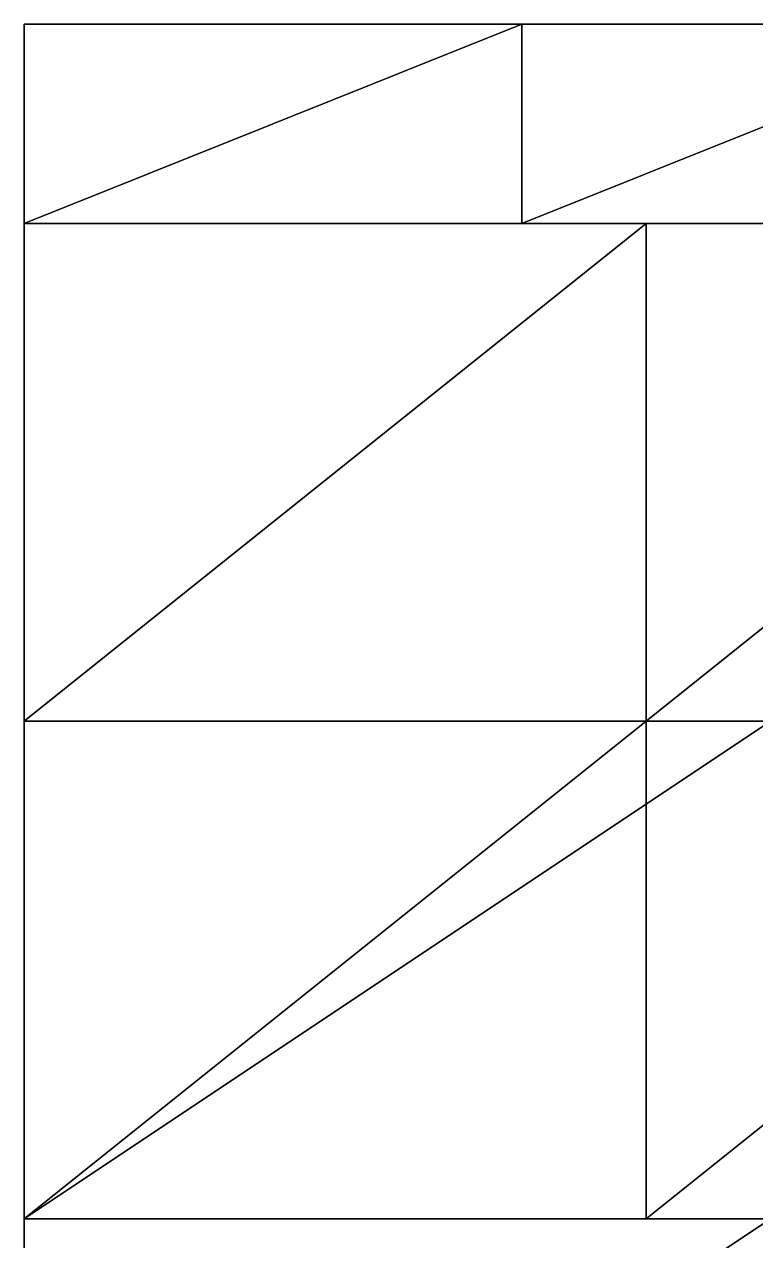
# Model space of a CAD drawing. Header units: metres. Extents: x -400 to 800, y -300 to 1460.
# Drawn here: x -400 to 188, y 482 to 1460 of the extents above; entities that cross this region are included whole.
import ezdxf

# ---------------------------------------------------------------- set-up
doc = ezdxf.new("R2010")
doc.units = ezdxf.units.M

msp = doc.modelspace()

# ---------------------------------------------------------------- linework, layer by layer
for p, q in [((0, 1460, -519.6152), (-400, 1460, -519.6152)), ((-400, 1460, -519.6152), (-400, 1300, -519.6152)), ((0, 1460, -199.6152), (-400, 1460, -199.6152)), ((-400, 1460, -199.6152), (-400, 1300, -199.6152)), ((-400, 1300, -199.6152), (-400, 1460, -199.6152)), ((-400, 1460, -199.6152), (-400, 1460, -519.6152)), ((-400, 1460, -519.6152), (-400, 1300, -519.6152)), ((-400, 1460, -519.6152), (0, 1460, -519.6152)), ((0, 1460, -199.6152), (-400, 1460, -199.6152)), ((-400, 1460, -199.6152), (-400, 1460, -519.6152)), ((0, 1460, -199.6152), (-400, 1460, -199.6152)), ((-400, 1460, -199.6152), (-400, 1300, -199.6152)), ((0, 1460, 120.3848), (-400, 1460, 120.3848)), ((-400, 1460, 120.3848), (-400, 1300, 120.3848)), ((-400, 1300, 120.3848), (-400, 1460, 120.3848)), ((-400, 1460, 120.3848), (-400, 1460, -199.6152)), ((-400, 1460, -199.6152), (-400, 1300, -199.6152)), ((-400, 1460, -199.6152), (0, 1460, -199.6152)), ((0, 1460, 120.3848), (-400, 1460, 120.3848)), ((-400, 1460, 120.3848), (-400, 1460, -199.6152)), ((0, 1300, -519.6152), (0, 1460, -519.6152)), ((0, 1300, -199.6152), (0, 1460, -199.6152)), ((0, 1300, -519.6152), (0, 1460, -519.6152)), ((0, 1460, -519.6152), (0, 1460, -199.6152)), ((0, 1460, -199.6152), (0, 1300, -199.6152)), ((0, 1460, -519.6152), (0, 1460, -199.6152)), ((400, 1460, -519.6152), (0, 1460, -519.6152)), ((0, 1460, -519.6152), (0, 1300, -519.6152)), ((400, 1460, -199.6152), (0, 1460, -199.6152)), ((0, 1460, -199.6152), (0, 1300, -199.6152)), ((0, 1300, -199.6152), (0, 1460, -199.6152)), ((0, 1460, -199.6152), (0, 1460, -519.6152)), ((0, 1460, -519.6152), (0, 1300, -519.6152)), ((0, 1460, -519.6152), (400, 1460, -519.6152)), ((400, 1460, -199.6152), (0, 1460, -199.6152)), ((0, 1460, -199.6152), (0, 1460, -519.6152)), ((0, 1300, -199.6152), (0, 1460, -199.6152)), ((0, 1300, 120.3848), (0, 1460, 120.3848)), ((0, 1300, -199.6152), (0, 1460, -199.6152)), ((0, 1460, -199.6152), (0, 1460, 120.3848)), ((0, 1460, 120.3848), (0, 1300, 120.3848)), ((0, 1460, -199.6152), (0, 1460, 120.3848)), ((400, 1460, -199.6152), (0, 1460, -199.6152)), ((0, 1460, -199.6152), (0, 1300, -199.6152)), ((400, 1460, 120.3848), (0, 1460, 120.3848)), ((0, 1460, 120.3848), (0, 1300, 120.3848)), ((0, 1300, 120.3848), (0, 1460, 120.3848)), ((0, 1460, 120.3848), (0, 1460, -199.6152)), ((0, 1460, -199.6152), (0, 1300, -199.6152)), ((0, 1460, -199.6152), (400, 1460, -199.6152)), ((400, 1460, 120.3848), (0, 1460, 120.3848)), ((0, 1460, 120.3848), (0, 1460, -199.6152)), ((100, 1300, -519.6152), (-400, 1300, -519.6152)), ((-400, 1300, -519.6152), (-400, 900, -519.6152)), ((100, 1300, -119.6152), (-400, 1300, -119.6152)), ((-400, 1300, -119.6152), (-400, 900, -119.6152)), ((-400, 900, -119.6152), (-400, 1300, -119.6152)), ((-400, 1300, -119.6152), (-400, 1300, -519.6152)), ((-400, 1300, -519.6152), (-400, 900, -519.6152)), ((-400, 1300, -519.6152), (100, 1300, -519.6152)), ((100, 1300, -119.6152), (-400, 1300, -119.6152)), ((-400, 1300, -119.6152), (-400, 1300, -519.6152)), ((100, 1300, -119.6152), (-400, 1300, -119.6152)), ((-400, 1300, -119.6152), (-400, 900, -119.6152)), ((100, 1300, 280.3848), (-400, 1300, 280.3848)), ((-400, 1300, 280.3848), (-400, 900, 280.3848)), ((-400, 900, 280.3848), (-400, 1300, 280.3848)), ((-400, 1300, 280.3848), (-400, 1300, -119.6152)), ((-400, 1300, -119.6152), (-400, 900, -119.6152)), ((-400, 1300, -119.6152), (100, 1300, -119.6152)), ((100, 1300, 280.3848), (-400, 1300, 280.3848)), ((-400, 1300, 280.3848), (-400, 1300, -119.6152)), ((-400, 1300, -519.6152), (0, 1300, -519.6152)), ((-400, 1300, -199.6152), (0, 1300, -199.6152)), ((-400, 1300, -519.6152), (-400, 1300, -199.6152)), ((-400, 1300, -519.6152), (0, 1300, -519.6152)), ((0, 1300, -199.6152), (-400, 1300, -199.6152)), ((-400, 1300, -199.6152), (-400, 1300, -519.6152)), ((-400, 1300, -199.6152), (0, 1300, -199.6152)), ((-400, 1300, 120.3848), (0, 1300, 120.3848)), ((-400, 1300, -199.6152), (-400, 1300, 120.3848)), ((-400, 1300, -199.6152), (0, 1300, -199.6152)), ((0, 1300, 120.3848), (-400, 1300, 120.3848)), ((-400, 1300, 120.3848), (-400, 1300, -199.6152)), ((0, 1300, -199.6152), (0, 1300, -519.6152)), ((0, 1300, -519.6152), (0, 1300, -199.6152)), ((0, 1300, -519.6152), (400, 1300, -519.6152)), ((0, 1300, -199.6152), (400, 1300, -199.6152)), ((0, 1300, -519.6152), (0, 1300, -199.6152)), ((0, 1300, -519.6152), (400, 1300, -519.6152)), ((400, 1300, -199.6152), (0, 1300, -199.6152)), ((0, 1300, -199.6152), (0, 1300, -519.6152)), ((0, 1300, 120.3848), (0, 1300, -199.6152)), ((0, 1300, -199.6152), (0, 1300, 120.3848)), ((0, 1300, -199.6152), (400, 1300, -199.6152)), ((0, 1300, 120.3848), (400, 1300, 120.3848)), ((0, 1300, -199.6152), (0, 1300, 120.3848)), ((0, 1300, -199.6152), (400, 1300, -199.6152)), ((400, 1300, 120.3848), (0, 1300, 120.3848)), ((0, 1300, 120.3848), (0, 1300, -199.6152)), ((100, 900, -519.6152), (100, 1300, -519.6152)), ((100, 900, -119.6152), (100, 1300, -119.6152)), ((100, 900, -519.6152), (100, 1300, -519.6152)), ((100, 1300, -519.6152), (100, 1300, -119.6152)), ((100, 1300, -119.6152), (100, 900, -119.6152)), ((100, 1300, -519.6152), (100, 1300, -119.6152)), ((600, 1300, -519.6152), (100, 1300, -519.6152)), ((100, 1300, -519.6152), (100, 900, -519.6152)), ((600, 1300, -119.6152), (100, 1300, -119.6152)), ((100, 1300, -119.6152), (100, 900, -119.6152)), ((100, 900, -119.6152), (100, 1300, -119.6152)), ((100, 1300, -119.6152), (100, 1300, -519.6152)), ((100, 1300, -519.6152), (100, 900, -519.6152)), ((100, 1300, -519.6152), (600, 1300, -519.6152)), ((600, 1300, -119.6152), (100, 1300, -119.6152)), ((100, 1300, -119.6152), (100, 1300, -519.6152)), ((600, 1300, -119.6152), (100, 1300, -119.6152)), ((100, 1300, -119.6152), (100, 900, -119.6152)), ((600, 1300, 280.3848), (100, 1300, 280.3848)), ((100, 1300, 280.3848), (100, 900, 280.3848)), ((100, 900, 280.3848), (100, 1300, 280.3848)), ((100, 1300, 280.3848), (100, 1300, -119.6152)), ((100, 1300, -119.6152), (100, 900, -119.6152)), ((100, 1300, -119.6152), (600, 1300, -119.6152)), ((600, 1300, 280.3848), (100, 1300, 280.3848)), ((100, 1300, 280.3848), (100, 1300, -119.6152)), ((100, 900, -119.6152), (100, 1300, -119.6152)), ((100, 900, 280.3848), (100, 1300, 280.3848)), ((100, 900, -119.6152), (100, 1300, -119.6152)), ((100, 1300, -119.6152), (100, 1300, 280.3848)), ((100, 1300, 280.3848), (100, 900, 280.3848)), ((100, 1300, -119.6152), (100, 1300, 280.3848)), ((200, 900, -519.6152), (-400, 900, -519.6152)), ((-400, 900, -519.6152), (-400, 500, -519.6152)), ((200, 900, -119.6152), (-400, 900, -119.6152)), ((-400, 900, -119.6152), (-400, 500, -119.6152)), ((-400, 500, -119.6152), (-400, 900, -119.6152)), ((-400, 900, -119.6152), (-400, 900, -519.6152)), ((-400, 900, -519.6152), (-400, 500, -519.6152)), ((-400, 900, -519.6152), (200, 900, -519.6152)), ((200, 900, -119.6152), (-400, 900, -119.6152)), ((-400, 900, -119.6152), (-400, 900, -519.6152)), ((100, 900, -119.6152), (-400, 900, -119.6152)), ((-400, 900, -119.6152), (-400, 500, -119.6152)), ((100, 900, 280.3848), (-400, 900, 280.3848)), ((-400, 900, 280.3848), (-400, 500, 280.3848)), ((-400, 500, 280.3848), (-400, 900, 280.3848)), ((-400, 900, 280.3848), (-400, 900, -119.6152)), ((-400, 900, -119.6152), (-400, 500, -119.6152)), ((-400, 900, -119.6152), (100, 900, -119.6152)), ((100, 900, 280.3848), (-400, 900, 280.3848)), ((-400, 900, 280.3848), (-400, 900, -119.6152)), ((-400, 900, -519.6152), (100, 900, -519.6152)), ((-400, 900, -119.6152), (100, 900, -119.6152)), ((-400, 900, -519.6152), (-400, 900, -119.6152)), ((-400, 900, -519.6152), (100, 900, -519.6152)), ((100, 900, -119.6152), (-400, 900, -119.6152)), ((-400, 900, -119.6152), (-400, 900, -519.6152)), ((-400, 900, -119.6152), (100, 900, -119.6152)), ((-400, 900, 280.3848), (100, 900, 280.3848)), ((-400, 900, -119.6152), (-400, 900, 280.3848)), ((-400, 900, -119.6152), (100, 900, -119.6152)), ((100, 900, 280.3848), (-400, 900, 280.3848)), ((-400, 900, 280.3848), (-400, 900, -119.6152)), ((100, 500, -119.6152), (100, 900, -119.6152)), ((100, 500, 280.3848), (100, 900, 280.3848)), ((100, 500, -119.6152), (100, 900, -119.6152)), ((100, 900, -119.6152), (100, 900, 280.3848)), ((100, 900, 280.3848), (100, 500, 280.3848)), ((100, 900, -119.6152), (100, 900, 280.3848)), ((600, 900, -119.6152), (100, 900, -119.6152)), ((100, 900, -119.6152), (100, 500, -119.6152)), ((600, 900, 280.3848), (100, 900, 280.3848)), ((100, 900, 280.3848), (100, 500, 280.3848)), ((100, 500, 280.3848), (100, 900, 280.3848)), ((100, 900, 280.3848), (100, 900, -119.6152)), ((100, 900, -119.6152), (100, 500, -119.6152)), ((100, 900, -119.6152), (600, 900, -119.6152)), ((600, 900, 280.3848), (100, 900, 280.3848)), ((100, 900, 280.3848), (100, 900, -119.6152)), ((100, 900, -119.6152), (100, 900, -519.6152)), ((100, 900, -519.6152), (100, 900, -119.6152)), ((100, 900, -519.6152), (600, 900, -519.6152)), ((100, 900, -119.6152), (600, 900, -119.6152)), ((100, 900, -519.6152), (100, 900, -119.6152)), ((100, 900, -519.6152), (600, 900, -519.6152)), ((600, 900, -119.6152), (100, 900, -119.6152)), ((100, 900, -119.6152), (100, 900, -519.6152)), ((100, 900, -119.6152), (600, 900, -119.6152)), ((100, 900, 280.3848), (600, 900, 280.3848)), ((100, 900, -119.6152), (100, 900, 280.3848)), ((100, 900, -119.6152), (600, 900, -119.6152)), ((600, 900, 280.3848), (100, 900, 280.3848)), ((100, 900, 280.3848), (100, 900, -119.6152)), ((100, 900, 280.3848), (100, 900, -119.6152)), ((100, 900, -119.6152), (100, 900, 280.3848)), ((200, 500, -519.6152), (-400, 500, -519.6152)), ((-400, 500, -519.6152), (-400, 100, -519.6152)), ((200, 500, -119.6152), (-400, 500, -119.6152)), ((-400, 500, -119.6152), (-400, 100, -119.6152)), ((-400, 100, -119.6152), (-400, 500, -119.6152)), ((-400, 500, -119.6152), (-400, 500, -519.6152)), ((-400, 500, -519.6152), (-400, 100, -519.6152)), ((-400, 500, -519.6152), (200, 500, -519.6152)), ((200, 500, -119.6152), (-400, 500, -119.6152)), ((-400, 500, -119.6152), (-400, 500, -519.6152)), ((200, 500, -119.6152), (-400, 500, -119.6152)), ((-400, 500, -119.6152), (-400, 100, -119.6152)), ((200, 500, 280.3848), (-400, 500, 280.3848)), ((-400, 500, 280.3848), (-400, 100, 280.3848)), ((-400, 100, 280.3848), (-400, 500, 280.3848)), ((-400, 500, 280.3848), (-400, 500, -119.6152)), ((-400, 500, -119.6152), (-400, 100, -119.6152)), ((-400, 500, -119.6152), (200, 500, -119.6152)), ((200, 500, 280.3848), (-400, 500, 280.3848)), ((-400, 500, 280.3848), (-400, 500, -119.6152)), ((-400, 500, -519.6152), (200, 500, -519.6152)), ((-400, 500, -119.6152), (200, 500, -119.6152)), ((-400, 500, -519.6152), (-400, 500, -119.6152)), ((-400, 500, -519.6152), (200, 500, -519.6152)), ((200, 500, -119.6152), (-400, 500, -119.6152)), ((-400, 500, -119.6152), (-400, 500, -519.6152)), ((-400, 500, -119.6152), (100, 500, -119.6152)), ((-400, 500, 280.3848), (100, 500, 280.3848)), ((-400, 500, -119.6152), (-400, 500, 280.3848)), ((-400, 500, -119.6152), (100, 500, -119.6152)), ((100, 500, 280.3848), (-400, 500, 280.3848)), ((-400, 500, 280.3848), (-400, 500, -119.6152)), ((100, 500, 280.3848), (100, 500, -119.6152)), ((100, 500, -119.6152), (100, 500, 280.3848)), ((100, 500, -119.6152), (600, 500, -119.6152)), ((100, 500, 280.3848), (600, 500, 280.3848)), ((100, 500, -119.6152), (100, 500, 280.3848)), ((100, 500, -119.6152), (600, 500, -119.6152)), ((600, 500, 280.3848), (100, 500, 280.3848)), ((100, 500, 280.3848), (100, 500, -119.6152))]:
    msp.add_line(p, q)
for points in [[(-400, 1300, -519.6152), (0, 1300, -519.6152), (0, 1460, -519.6152), (0.0001, 1460.0001, -519.6151)], [(-400, 1300, -199.6152), (0, 1300, -199.6152), (0, 1460, -199.6152), (0.0001, 1460.0001, -199.6151)], [(-400, 1300, -519.6152), (-400, 1300, -199.6152), (-400, 1460, -199.6152), (-399.9999, 1460.0001, -199.6151)], [(-400, 1460, -519.6152), (0, 1460, -519.6152), (0, 1460, -199.6152), (0.0001, 1460.0001, -199.6151)], [(0, 1460, -199.6152), (-400, 1460, -199.6152), (-400, 1460, -519.6152), (-399.9999, 1460.0001, -519.6151)], [(-400, 1300, -199.6152), (0, 1300, -199.6152), (0, 1460, -199.6152), (0.0001, 1460.0001, -199.6151)], [(-400, 1300, 120.3848), (0, 1300, 120.3848), (0, 1460, 120.3848), (0.0001, 1460.0001, 120.3849)], [(-400, 1300, -199.6152), (-400, 1300, 120.3848), (-400, 1460, 120.3848), (-399.9999, 1460.0001, 120.3849)], [(-400, 1460, -199.6152), (0, 1460, -199.6152), (0, 1460, 120.3848), (0.0001, 1460.0001, 120.3849)], [(0, 1460, 120.3848), (-400, 1460, 120.3848), (-400, 1460, -199.6152), (-399.9999, 1460.0001, -199.6151)], [(0, 1460, -519.6152), (-400, 1460, -519.6152), (-400, 1300, -519.6152), (-399.9999, 1300.0001, -519.6151)], [(0, 1460, -199.6152), (-400, 1460, -199.6152), (-400, 1300, -199.6152), (-399.9999, 1300.0001, -199.6151)], [(-400, 1460, -199.6152), (-400, 1460, -519.6152), (-400, 1300, -519.6152), (-399.9999, 1300.0001, -519.6151)], [(0, 1460, -199.6152), (-400, 1460, -199.6152), (-400, 1300, -199.6152), (-399.9999, 1300.0001, -199.6151)], [(0, 1460, 120.3848), (-400, 1460, 120.3848), (-400, 1300, 120.3848), (-399.9999, 1300.0001, 120.3849)], [(-400, 1460, 120.3848), (-400, 1460, -199.6152), (-400, 1300, -199.6152), (-399.9999, 1300.0001, -199.6151)], [(0, 1300, -519.6152), (0, 1460, -519.6152), (0, 1460, -199.6152), (0.0001, 1460.0001, -199.6151)], [(0, 1300, -519.6152), (400, 1300, -519.6152), (400, 1460, -519.6152), (400.0001, 1460.0001, -519.6151)], [(0, 1300, -199.6152), (400, 1300, -199.6152), (400, 1460, -199.6152), (400.0001, 1460.0001, -199.6151)], [(0, 1300, -519.6152), (0, 1300, -199.6152), (0, 1460, -199.6152), (0.0001, 1460.0001, -199.6151)], [(0, 1460, -519.6152), (400, 1460, -519.6152), (400, 1460, -199.6152), (400.0001, 1460.0001, -199.6151)], [(400, 1460, -199.6152), (0, 1460, -199.6152), (0, 1460, -519.6152), (0.0001, 1460.0001, -519.6151)], [(0, 1300, -199.6152), (0, 1460, -199.6152), (0, 1460, 120.3848), (0.0001, 1460.0001, 120.3849)], [(0, 1300, -199.6152), (400, 1300, -199.6152), (400, 1460, -199.6152), (400.0001, 1460.0001, -199.6151)], [(0, 1300, 120.3848), (400, 1300, 120.3848), (400, 1460, 120.3848), (400.0001, 1460.0001, 120.3849)], [(0, 1300, -199.6152), (0, 1300, 120.3848), (0, 1460, 120.3848), (0.0001, 1460.0001, 120.3849)], [(0, 1460, -199.6152), (400, 1460, -199.6152), (400, 1460, 120.3848), (400.0001, 1460.0001, 120.3849)], [(400, 1460, 120.3848), (0, 1460, 120.3848), (0, 1460, -199.6152), (0.0001, 1460.0001, -199.6151)], [(0, 1460, -199.6152), (0, 1300, -199.6152), (0, 1300, -519.6152), (0.0001, 1300.0001, -519.6151)], [(400, 1460, -519.6152), (0, 1460, -519.6152), (0, 1300, -519.6152), (0.0001, 1300.0001, -519.6151)], [(400, 1460, -199.6152), (0, 1460, -199.6152), (0, 1300, -199.6152), (0.0001, 1300.0001, -199.6151)], [(0, 1460, -199.6152), (0, 1460, -519.6152), (0, 1300, -519.6152), (0.0001, 1300.0001, -519.6151)], [(0, 1460, 120.3848), (0, 1300, 120.3848), (0, 1300, -199.6152), (0.0001, 1300.0001, -199.6151)], [(400, 1460, -199.6152), (0, 1460, -199.6152), (0, 1300, -199.6152), (0.0001, 1300.0001, -199.6151)], [(400, 1460, 120.3848), (0, 1460, 120.3848), (0, 1300, 120.3848), (0.0001, 1300.0001, 120.3849)], [(0, 1460, 120.3848), (0, 1460, -199.6152), (0, 1300, -199.6152), (0.0001, 1300.0001, -199.6151)], [(-400, 900, -519.6152), (100, 900, -519.6152), (100, 1300, -519.6152), (100.0001, 1300.0001, -519.6151)], [(-400, 900, -119.6152), (100, 900, -119.6152), (100, 1300, -119.6152), (100.0001, 1300.0001, -119.6151)], [(-400, 900, -519.6152), (-400, 900, -119.6152), (-400, 1300, -119.6152), (-399.9999, 1300.0001, -119.6151)], [(-400, 1300, -519.6152), (100, 1300, -519.6152), (100, 1300, -119.6152), (100.0001, 1300.0001, -119.6151)], [(100, 1300, -119.6152), (-400, 1300, -119.6152), (-400, 1300, -519.6152), (-399.9999, 1300.0001, -519.6151)], [(-400, 900, -119.6152), (100, 900, -119.6152), (100, 1300, -119.6152), (100.0001, 1300.0001, -119.6151)], [(-400, 900, 280.3848), (100, 900, 280.3848), (100, 1300, 280.3848), (100.0001, 1300.0001, 280.3849)], [(-400, 900, -119.6152), (-400, 900, 280.3848), (-400, 1300, 280.3848), (-399.9999, 1300.0001, 280.3849)], [(-400, 1300, -119.6152), (100, 1300, -119.6152), (100, 1300, 280.3848), (100.0001, 1300.0001, 280.3849)], [(100, 1300, 280.3848), (-400, 1300, 280.3848), (-400, 1300, -119.6152), (-399.9999, 1300.0001, -119.6151)], [(-400, 1300, -519.6152), (0, 1300, -519.6152), (0, 1300, -199.6152), (0.0001, 1300.0001, -199.6151)], [(0, 1300, -199.6152), (-400, 1300, -199.6152), (-400, 1300, -519.6152), (-399.9999, 1300.0001, -519.6151)], [(-400, 1300, -199.6152), (0, 1300, -199.6152), (0, 1300, 120.3848), (0.0001, 1300.0001, 120.3849)], [(0, 1300, 120.3848), (-400, 1300, 120.3848), (-400, 1300, -199.6152), (-399.9999, 1300.0001, -199.6151)], [(100, 1300, -519.6152), (-400, 1300, -519.6152), (-400, 900, -519.6152), (-399.9999, 900.0001, -519.6151)], [(100, 1300, -119.6152), (-400, 1300, -119.6152), (-400, 900, -119.6152), (-399.9999, 900.0001, -119.6151)], [(-400, 1300, -119.6152), (-400, 1300, -519.6152), (-400, 900, -519.6152), (-399.9999, 900.0001, -519.6151)], [(100, 1300, -119.6152), (-400, 1300, -119.6152), (-400, 900, -119.6152), (-399.9999, 900.0001, -119.6151)], [(100, 1300, 280.3848), (-400, 1300, 280.3848), (-400, 900, 280.3848), (-399.9999, 900.0001, 280.3849)], [(-400, 1300, 280.3848), (-400, 1300, -119.6152), (-400, 900, -119.6152), (-399.9999, 900.0001, -119.6151)], [(0, 1300, -519.6152), (400, 1300, -519.6152), (400, 1300, -199.6152), (400.0001, 1300.0001, -199.6151)], [(400, 1300, -199.6152), (0, 1300, -199.6152), (0, 1300, -519.6152), (0.0001, 1300.0001, -519.6151)], [(0, 1300, -199.6152), (400, 1300, -199.6152), (400, 1300, 120.3848), (400.0001, 1300.0001, 120.3849)], [(400, 1300, 120.3848), (0, 1300, 120.3848), (0, 1300, -199.6152), (0.0001, 1300.0001, -199.6151)], [(100, 900, -519.6152), (100, 1300, -519.6152), (100, 1300, -119.6152), (100.0001, 1300.0001, -119.6151)], [(100, 900, -519.6152), (600, 900, -519.6152), (600, 1300, -519.6152), (600.0001, 1300.0001, -519.6151)], [(100, 900, -119.6152), (600, 900, -119.6152), (600, 1300, -119.6152), (600.0001, 1300.0001, -119.6151)], [(100, 900, -519.6152), (100, 900, -119.6152), (100, 1300, -119.6152), (100.0001, 1300.0001, -119.6151)], [(100, 1300, -519.6152), (600, 1300, -519.6152), (600, 1300, -119.6152), (600.0001, 1300.0001, -119.6151)], [(600, 1300, -119.6152), (100, 1300, -119.6152), (100, 1300, -519.6152), (100.0001, 1300.0001, -519.6151)], [(100, 900, -119.6152), (600, 900, -119.6152), (600, 1300, -119.6152), (600.0001, 1300.0001, -119.6151)], [(100, 900, 280.3848), (600, 900, 280.3848), (600, 1300, 280.3848), (600.0001, 1300.0001, 280.3849)], [(100, 900, -119.6152), (100, 900, 280.3848), (100, 1300, 280.3848), (100.0001, 1300.0001, 280.3849)], [(100, 1300, -119.6152), (600, 1300, -119.6152), (600, 1300, 280.3848), (600.0001, 1300.0001, 280.3849)], [(600, 1300, 280.3848), (100, 1300, 280.3848), (100, 1300, -119.6152), (100.0001, 1300.0001, -119.6151)], [(100, 900, -119.6152), (100, 1300, -119.6152), (100, 1300, 280.3848), (100.0001, 1300.0001, 280.3849)], [(100, 1300, -119.6152), (100, 900, -119.6152), (100, 900, -519.6152), (100.0001, 900.0001, -519.6151)], [(600, 1300, -519.6152), (100, 1300, -519.6152), (100, 900, -519.6152), (100.0001, 900.0001, -519.6151)], [(600, 1300, -119.6152), (100, 1300, -119.6152), (100, 900, -119.6152), (100.0001, 900.0001, -119.6151)], [(100, 1300, -119.6152), (100, 1300, -519.6152), (100, 900, -519.6152), (100.0001, 900.0001, -519.6151)], [(600, 1300, -119.6152), (100, 1300, -119.6152), (100, 900, -119.6152), (100.0001, 900.0001, -119.6151)], [(600, 1300, 280.3848), (100, 1300, 280.3848), (100, 900, 280.3848), (100.0001, 900.0001, 280.3849)], [(100, 1300, 280.3848), (100, 1300, -119.6152), (100, 900, -119.6152), (100.0001, 900.0001, -119.6151)], [(100, 1300, 280.3848), (100, 900, 280.3848), (100, 900, -119.6152), (100.0001, 900.0001, -119.6151)], [(-400, 500, -519.6152), (200, 500, -519.6152), (200, 900, -519.6152), (200.0001, 900.0001, -519.6151)], [(-400, 500, -119.6152), (200, 500, -119.6152), (200, 900, -119.6152), (200.0001, 900.0001, -119.6151)], [(-400, 500, -519.6152), (-400, 500, -119.6152), (-400, 900, -119.6152), (-399.9999, 900.0001, -119.6151)], [(-400, 900, -519.6152), (200, 900, -519.6152), (200, 900, -119.6152), (200.0001, 900.0001, -119.6151)], [(200, 900, -119.6152), (-400, 900, -119.6152), (-400, 900, -519.6152), (-399.9999, 900.0001, -519.6151)], [(-400, 500, -119.6152), (100, 500, -119.6152), (100, 900, -119.6152), (100.0001, 900.0001, -119.6151)], [(-400, 500, 280.3848), (100, 500, 280.3848), (100, 900, 280.3848), (100.0001, 900.0001, 280.3849)], [(-400, 500, -119.6152), (-400, 500, 280.3848), (-400, 900, 280.3848), (-399.9999, 900.0001, 280.3849)], [(-400, 900, -119.6152), (100, 900, -119.6152), (100, 900, 280.3848), (100.0001, 900.0001, 280.3849)], [(100, 900, 280.3848), (-400, 900, 280.3848), (-400, 900, -119.6152), (-399.9999, 900.0001, -119.6151)], [(-400, 900, -519.6152), (100, 900, -519.6152), (100, 900, -119.6152), (100.0001, 900.0001, -119.6151)], [(100, 900, -119.6152), (-400, 900, -119.6152), (-400, 900, -519.6152), (-399.9999, 900.0001, -519.6151)], [(-400, 900, -119.6152), (100, 900, -119.6152), (100, 900, 280.3848), (100.0001, 900.0001, 280.3849)], [(100, 900, 280.3848), (-400, 900, 280.3848), (-400, 900, -119.6152), (-399.9999, 900.0001, -119.6151)], [(200, 900, -519.6152), (-400, 900, -519.6152), (-400, 500, -519.6152), (-399.9999, 500.0001, -519.6151)], [(200, 900, -119.6152), (-400, 900, -119.6152), (-400, 500, -119.6152), (-399.9999, 500.0001, -119.6151)], [(-400, 900, -119.6152), (-400, 900, -519.6152), (-400, 500, -519.6152), (-399.9999, 500.0001, -519.6151)], [(100, 900, -119.6152), (-400, 900, -119.6152), (-400, 500, -119.6152), (-399.9999, 500.0001, -119.6151)], [(100, 900, 280.3848), (-400, 900, 280.3848), (-400, 500, 280.3848), (-399.9999, 500.0001, 280.3849)], [(-400, 900, 280.3848), (-400, 900, -119.6152), (-400, 500, -119.6152), (-399.9999, 500.0001, -119.6151)], [(100, 500, -119.6152), (100, 900, -119.6152), (100, 900, 280.3848), (100.0001, 900.0001, 280.3849)], [(100, 500, -119.6152), (600, 500, -119.6152), (600, 900, -119.6152), (600.0001, 900.0001, -119.6151)], [(100, 500, 280.3848), (600, 500, 280.3848), (600, 900, 280.3848), (600.0001, 900.0001, 280.3849)], [(100, 500, -119.6152), (100, 500, 280.3848), (100, 900, 280.3848), (100.0001, 900.0001, 280.3849)], [(100, 900, -119.6152), (600, 900, -119.6152), (600, 900, 280.3848), (600.0001, 900.0001, 280.3849)], [(600, 900, 280.3848), (100, 900, 280.3848), (100, 900, -119.6152), (100.0001, 900.0001, -119.6151)], [(100, 900, -519.6152), (600, 900, -519.6152), (600, 900, -119.6152), (600.0001, 900.0001, -119.6151)], [(600, 900, -119.6152), (100, 900, -119.6152), (100, 900, -519.6152), (100.0001, 900.0001, -519.6151)], [(100, 900, -119.6152), (600, 900, -119.6152), (600, 900, 280.3848), (600.0001, 900.0001, 280.3849)], [(600, 900, 280.3848), (100, 900, 280.3848), (100, 900, -119.6152), (100.0001, 900.0001, -119.6151)], [(100, 900, 280.3848), (100, 500, 280.3848), (100, 500, -119.6152), (100.0001, 500.0001, -119.6151)], [(600, 900, -119.6152), (100, 900, -119.6152), (100, 500, -119.6152), (100.0001, 500.0001, -119.6151)], [(600, 900, 280.3848), (100, 900, 280.3848), (100, 500, 280.3848), (100.0001, 500.0001, 280.3849)], [(100, 900, 280.3848), (100, 900, -119.6152), (100, 500, -119.6152), (100.0001, 500.0001, -119.6151)], [(-400, 100, -519.6152), (200, 100, -519.6152), (200, 500, -519.6152), (200.0001, 500.0001, -519.6151)], [(-400, 100, -119.6152), (200, 100, -119.6152), (200, 500, -119.6152), (200.0001, 500.0001, -119.6151)], [(-400, 100, -519.6152), (-400, 100, -119.6152), (-400, 500, -119.6152), (-399.9999, 500.0001, -119.6151)], [(-400, 500, -519.6152), (200, 500, -519.6152), (200, 500, -119.6152), (200.0001, 500.0001, -119.6151)], [(200, 500, -119.6152), (-400, 500, -119.6152), (-400, 500, -519.6152), (-399.9999, 500.0001, -519.6151)], [(-400, 100, -119.6152), (200, 100, -119.6152), (200, 500, -119.6152), (200.0001, 500.0001, -119.6151)], [(-400, 100, 280.3848), (200, 100, 280.3848), (200, 500, 280.3848), (200.0001, 500.0001, 280.3849)], [(-400, 100, -119.6152), (-400, 100, 280.3848), (-400, 500, 280.3848), (-399.9999, 500.0001, 280.3849)], [(-400, 500, -119.6152), (200, 500, -119.6152), (200, 500, 280.3848), (200.0001, 500.0001, 280.3849)], [(200, 500, 280.3848), (-400, 500, 280.3848), (-400, 500, -119.6152), (-399.9999, 500.0001, -119.6151)], [(-400, 500, -519.6152), (200, 500, -519.6152), (200, 500, -119.6152), (200.0001, 500.0001, -119.6151)], [(200, 500, -119.6152), (-400, 500, -119.6152), (-400, 500, -519.6152), (-399.9999, 500.0001, -519.6151)], [(-400, 500, -119.6152), (100, 500, -119.6152), (100, 500, 280.3848), (100.0001, 500.0001, 280.3849)], [(100, 500, 280.3848), (-400, 500, 280.3848), (-400, 500, -119.6152), (-399.9999, 500.0001, -119.6151)], [(200, 500, -519.6152), (-400, 500, -519.6152), (-400, 100, -519.6152), (-399.9999, 100.0001, -519.6151)], [(200, 500, -119.6152), (-400, 500, -119.6152), (-400, 100, -119.6152), (-399.9999, 100.0001, -119.6151)], [(-400, 500, -119.6152), (-400, 500, -519.6152), (-400, 100, -519.6152), (-399.9999, 100.0001, -519.6151)], [(200, 500, -119.6152), (-400, 500, -119.6152), (-400, 100, -119.6152), (-399.9999, 100.0001, -119.6151)], [(200, 500, 280.3848), (-400, 500, 280.3848), (-400, 100, 280.3848), (-399.9999, 100.0001, 280.3849)], [(-400, 500, 280.3848), (-400, 500, -119.6152), (-400, 100, -119.6152), (-399.9999, 100.0001, -119.6151)], [(100, 500, -119.6152), (600, 500, -119.6152), (600, 500, 280.3848), (600.0001, 500.0001, 280.3849)], [(600, 500, 280.3848), (100, 500, 280.3848), (100, 500, -119.6152), (100.0001, 500.0001, -119.6151)]]:
    msp.add_3dface(points)

doc.saveas('drawing.dxf')
